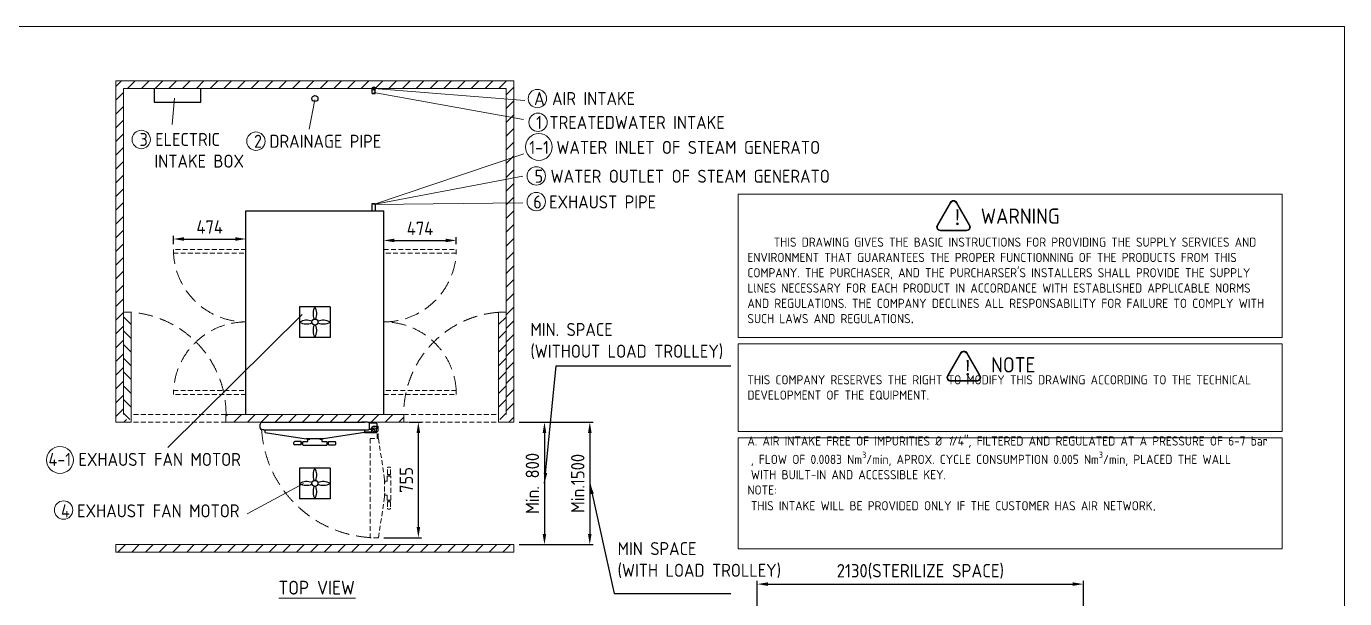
# Model space of a CAD drawing. Header units: millimetres. Extents: x -390415 to -377230, y -7976 to 1294.
# Drawn here: x -385841 to -377230, y -2445 to 1294 of the extents above; entities that cross this region are included whole.
import ezdxf

# ---------------------------------------------------------------- set-up
doc = ezdxf.new("R2010")
doc.units = ezdxf.units.MM
doc.header["$MEASUREMENT"] = 0
doc.linetypes.add('HIDDEN', pattern=[9.525, 6.35, -3.175])
doc.layers.get('0').update_dxf_attribs({"lineweight": 25})
for name, color, linetype, lineweight in [('D', 3, 'Continuous', 13), ('F', 7, 'Continuous', 15), ('H', 2, 'HIDDEN', 15), ('S', 4, 'Continuous', 15)]:
    doc.layers.add(name, color=color, linetype=linetype, lineweight=lineweight)
doc.styles.get("Standard").update_dxf_attribs({"font": 'KAIU.TTF'})
doc.styles.add('STU25', font='isocp2.shx')
doc.dimstyles.new('STU25', dxfattribs={"dimscale": 35, "dimtxt": 2.5, "dimasz": 2, "dimexe": 0.6, "dimexo": 1, "dimgap": 1, "dimtad": 1, "dimdsep": 46, "dimtxsty": 'STU25', "dimcen": 2, "dimazin": 2, "dimtfac": 1, "dimtmove": 0, "dimatfit": 3, "dimfxl": 0, "dimtolj": 1, "dimtzin": 0, "dimarcsym": 0})
doc.dimstyles.new('STU25$7', dxfattribs={"dimscale": 35, "dimtxt": 2.5, "dimasz": 2, "dimexe": 1.25, "dimexo": 0.625, "dimgap": 1, "dimtad": 0, "dimdec": 4, "dimdsep": 46, "dimtxsty": 'STU25', "dimcen": 2.5, "dimazin": 2, "dimtfac": 1, "dimtdec": 4, "dimtmove": 0, "dimatfit": 3, "dimfxl": 0, "dimtolj": 1, "dimtzin": 0, "dimarcsym": 0})
pattern_1 = [(45, (-151195.63, 14855.41), (-44.90128, 44.90128), [])]

# ---------------------------------------------------------------- blocks, each defined once
blk = doc.blocks.new('*D8')
at = {"layer": 'D', "color": 0, "lineweight": -2}
for p, q in [((-383506.6, -153.5), (-383506.6, -83.9)), ((-383032.6, -128.5), (-383032.6, -83.9)), ((-383436.6, -104.9), (-383102.6, -104.9))]:
    blk.add_line(p, q, dxfattribs=at)
at = {"layer": 'D', "color": 0}
for points in [[(-383436.6, -93.2), (-383436.6, -116.5), (-383506.6, -104.9)], [(-383102.6, -116.5), (-383102.6, -93.2), (-383032.6, -104.9)]]:
    blk.add_solid(points, dxfattribs=at)
at = {"layer": 'Defpoints', "color": 0}
for p in [(-383032.6, -104.9), (-383032.6, -163.5), (-383506.6, -188.5)]:
    blk.add_point(p, dxfattribs=at)
at = {"layer": 'D', "color": 0, "insert": (-383269.6, -26.1), "char_height": 87.5, "attachment_point": 5, "style": 'STU25'}
blk.add_mtext('\\A1;474', dxfattribs=at)
blk = doc.blocks.new('*D9')
at = {"layer": 'D', "color": 0, "lineweight": -2}
for p, q in [((-384880.6, -128.5), (-384880.6, -74.5)), ((-384406.6, -128.5), (-384406.6, -74.5)), ((-384810.6, -95.5), (-384476.6, -95.5))]:
    blk.add_line(p, q, dxfattribs=at)
at = {"layer": 'D', "color": 0}
for points in [[(-384810.6, -83.9), (-384810.6, -107.2), (-384880.6, -95.5)], [(-384476.6, -107.2), (-384476.6, -83.9), (-384406.6, -95.5)]]:
    blk.add_solid(points, dxfattribs=at)
at = {"layer": 'Defpoints', "color": 0}
for p in [(-384880.6, -163.5), (-384406.6, -95.5), (-384406.6, -163.5)]:
    blk.add_point(p, dxfattribs=at)
at = {"layer": 'D', "color": 0, "insert": (-384643.6, -16.8), "char_height": 87.5, "attachment_point": 5, "style": 'STU25'}
blk.add_mtext('\\A1;474', dxfattribs=at)
blk = doc.blocks.new('*D10')
at = {"layer": 'D', "color": 0, "lineweight": -2}
for p, q in [((-383340.8, -1292.5), (-383259.4, -1292.5)), ((-383280.4, -1977.2), (-383280.4, -1362.5)), ((-383506.5, -2047.2), (-383259.4, -2047.2))]:
    blk.add_line(p, q, dxfattribs=at)
at = {"layer": 'D', "color": 0}
for points in [[(-383268.8, -1362.5), (-383292.1, -1362.5), (-383280.4, -1292.5)], [(-383292.1, -1977.2), (-383268.8, -1977.2), (-383280.4, -2047.2)]]:
    blk.add_solid(points, dxfattribs=at)
at = {"layer": 'Defpoints', "color": 0}
for p in [(-383375.8, -1292.5), (-383280.4, -1292.5), (-383541.5, -2047.2)]:
    blk.add_point(p, dxfattribs=at)
at = {"layer": 'D', "color": 0, "insert": (-383359.2, -1669.8), "char_height": 87.5, "attachment_point": 5, "rotation": 90, "style": 'STU25'}
blk.add_mtext('\\A1;{\\Fisocp2.shx;755}', dxfattribs=at)
blk = doc.blocks.new('*D13')
at = {"layer": 'D', "color": 0, "lineweight": -2}
for p, q in [((-382621.6, -1292.5), (-382435.8, -1292.5)), ((-382456.8, -1362.5), (-382456.8, -2022.5)), ((-382621.6, -2092.5), (-382435.8, -2092.5))]:
    blk.add_line(p, q, dxfattribs=at)
at = {"layer": 'D', "color": 0}
for points in [[(-382445.1, -1362.5), (-382468.5, -1362.5), (-382456.8, -1292.5)], [(-382468.5, -2022.5), (-382445.1, -2022.5), (-382456.8, -2092.5)]]:
    blk.add_solid(points, dxfattribs=at)
at = {"layer": 'Defpoints', "color": 0}
for p in [(-382656.6, -1292.5), (-382656.6, -2092.5), (-382456.8, -2092.5)]:
    blk.add_point(p, dxfattribs=at)
at = {"layer": 'D', "color": 0, "insert": (-382535.6, -1692.5), "char_height": 87.5, "attachment_point": 5, "rotation": 90, "style": 'STU25'}
blk.add_mtext('\\A1;{\\Fisocp2.shx;Min. 800}', dxfattribs=at)
blk = doc.blocks.new('*D14')
at = {"layer": 'D', "color": 0, "lineweight": -2}
for p, q in [((-382621.6, -1292.5), (-382139.7, -1292.5)), ((-382160.7, -1362.5), (-382160.7, -2022.5)), ((-382621.6, -2092.5), (-382139.7, -2092.5))]:
    blk.add_line(p, q, dxfattribs=at)
at = {"layer": 'D', "color": 0}
for points in [[(-382149, -1362.5), (-382172.4, -1362.5), (-382160.7, -1292.5)], [(-382172.4, -2022.5), (-382149, -2022.5), (-382160.7, -2092.5)]]:
    blk.add_solid(points, dxfattribs=at)
at = {"layer": 'Defpoints', "color": 0}
for p in [(-382656.6, -1292.5), (-382656.6, -2092.5), (-382160.7, -2092.5)]:
    blk.add_point(p, dxfattribs=at)
at = {"layer": 'D', "color": 0, "insert": (-382239.5, -1692.5), "char_height": 87.5, "attachment_point": 5, "rotation": 90, "style": 'STU25'}
blk.add_mtext('\\A1;{\\Fisocp2.shx;Min.1500}', dxfattribs=at)
blk = doc.blocks.new('*D19')
at = {"layer": 'D', "color": 0, "lineweight": -2}
for p, q in [((-381066.4, -2663.9), (-381066.4, -2329.4)), ((-380996.4, -2350.4), (-379006.4, -2350.4)), ((-378936.4, -2663.9), (-378936.4, -2329.4))]:
    blk.add_line(p, q, dxfattribs=at)
at = {"layer": 'D', "color": 0}
for points in [[(-380996.4, -2338.8), (-380996.4, -2362.1), (-381066.4, -2350.4)], [(-379006.4, -2362.1), (-379006.4, -2338.8), (-378936.4, -2350.4)]]:
    blk.add_solid(points, dxfattribs=at)
at = {"layer": 'Defpoints', "color": 0}
for p in [(-378936.4, -2350.4), (-381066.4, -2698.9), (-378936.4, -2698.9)]:
    blk.add_point(p, dxfattribs=at)
at = {"layer": 'D', "color": 0, "insert": (-380001.4, -2267.3), "char_height": 87.5, "attachment_point": 5, "style": 'STU25'}
blk.add_mtext('\\A1;{\\Fisocp2.shx;2130(STERILIZE SPACE)}', dxfattribs=at)

msp = doc.modelspace()

# ---------------------------------------------------------------- hatches: boundary and pattern name
msp.add_hatch(color=256).paths.add_polyline_path([(-383571.582, 898.308, 1), (-383571.582, 876.787, 1)])
at = {"layer": 'D'}
h = msp.add_hatch(color=11, dxfattribs=at)
edge = h.paths.add_edge_path(flags=16)
edge.add_ellipse((-379870.389, -16.762), major_axis=(20, 0), ratio=1, start_angle=149.9999999, end_angle=270)
edge.add_line((-379870.389, -36.762), (-379699.671, -36.762))
edge.add_ellipse((-379699.671, -16.762), major_axis=(20, 0), ratio=1, start_angle=270, end_angle=389.9999999)
edge.add_line((-379682.351, -6.762), (-379767.71, 141.084))
edge.add_ellipse((-379785.03, 131.084), major_axis=(20, 0), ratio=1, start_angle=30, end_angle=150)
edge.add_line((-379802.351, 141.084), (-379887.71, -6.762))
edge = h.paths.add_edge_path()
edge.add_ellipse((-379870.389, -16.762), major_axis=(25, 0), ratio=1, start_angle=149.9999999, end_angle=270)
edge.add_line((-379870.389, -41.762), (-379699.671, -41.762))
edge.add_ellipse((-379699.671, -16.762), major_axis=(25, 0), ratio=1, start_angle=270, end_angle=389.9999999)
edge.add_line((-379678.021, -4.262), (-379763.38, 143.584))
edge.add_ellipse((-379785.03, 131.084), major_axis=(25, 0), ratio=1, start_angle=30, end_angle=150)
edge.add_line((-379806.681, 143.584), (-379892.04, -4.262))
h = msp.add_hatch(color=11, dxfattribs=at)
edge = h.paths.add_edge_path(flags=16)
edge.add_ellipse((-379803.147, -1000.28), major_axis=(20, 0), ratio=1, start_angle=149.9999999, end_angle=270)
edge.add_line((-379803.147, -1020.28), (-379632.429, -1020.28))
edge.add_ellipse((-379632.429, -1000.28), major_axis=(20, 0), ratio=1, start_angle=270, end_angle=389.9999999)
edge.add_line((-379615.108, -990.28), (-379700.467, -842.434))
edge.add_ellipse((-379717.788, -852.434), major_axis=(20, 0), ratio=1, start_angle=30, end_angle=150)
edge.add_line((-379735.108, -842.434), (-379820.467, -990.28))
edge = h.paths.add_edge_path()
edge.add_ellipse((-379803.147, -1000.28), major_axis=(25, 0), ratio=1, start_angle=149.9999999, end_angle=270)
edge.add_line((-379803.147, -1025.28), (-379632.429, -1025.28))
edge.add_ellipse((-379632.429, -1000.28), major_axis=(25, 0), ratio=1, start_angle=270, end_angle=389.9999999)
edge.add_line((-379610.778, -987.78), (-379696.137, -839.934))
edge.add_ellipse((-379717.788, -852.434), major_axis=(25, 0), ratio=1, start_angle=30, end_angle=150)
edge.add_line((-379739.439, -839.934), (-379824.798, -987.78))
at = {"layer": 'H', "ltscale": 5}
h = msp.add_hatch(dxfattribs=at)
h.set_pattern_fill('ANSI31', color=256, scale=20, style=0)
h.set_pattern_definition(pattern_1)
h.paths.add_polyline_path([(-382656.582, 937.548), (-382656.582, -1292.452), (-382735.449, -1292.452), (-382706.582, -1242.452), (-382706.582, 887.548), (-385206.582, 887.548), (-385206.582, -1242.452), (-385177.714, -1292.452), (-385256.582, -1292.452), (-385256.582, 937.548)])
h = msp.add_hatch(dxfattribs=at)
h.set_pattern_fill('ANSI31', color=256, scale=20, angle=270, style=0)
h.set_pattern_definition([(315, (-151195.63, 14855.41), (44.90128, 44.90128), [])])
h.paths.add_polyline_path([(-385206.582, -573.237), (-385206.582, -1242.452), (-385181.582, -1285.754), (-385156.582, -1271.32), (-385156.582, -573.237)])
h = msp.add_hatch(dxfattribs=at)
h.set_pattern_fill('ANSI31', color=256, scale=20, angle=270, style=0)
h.set_pattern_definition([(225, (-616717.53, 14855.41), (-44.90128, 44.90128), [])])
h.paths.add_polyline_path([(-382706.582, -573.237), (-382706.582, -1242.452), (-382731.582, -1285.754), (-382756.582, -1271.32), (-382756.582, -573.237)])
h = msp.add_hatch(dxfattribs=at)
h.set_pattern_fill('ANSI31', color=256, scale=20, style=0)
h.set_pattern_definition(pattern_1)
h.paths.add_polyline_path([(-383375.797, -1292.452), (-383375.797, -1242.452), (-384537.366, -1242.452), (-384537.366, -1292.452)])
h = msp.add_hatch(dxfattribs=at)
h.set_pattern_fill('ANSI31', color=256, scale=20, style=0)
h.set_pattern_definition([(45, (-166932.01, 14920.92), (-44.90128, 44.90128), [])])
h.paths.add_polyline_path([(-385256.582, -2092.452), (-385256.582, -2142.452), (-382656.582, -2142.452), (-382656.582, -2092.452)])

# ---------------------------------------------------------------- linework, layer by layer
at = {"linetype": 'Continuous'}
for p, q in [((-383581.582, 855.172), (-383581.582, 887.548)), ((-383561.582, 855.172), (-383561.582, 887.548)), ((-383581.582, 855.172), (-383561.582, 855.172)), ((-384406.582, 87.548), (-383506.582, 87.548)), ((-384056.582, -538.452), (-384056.582, -738.452)), ((-383856.582, -538.452), (-384056.582, -538.452)), ((-383856.582, -538.452), (-383856.582, -738.452)), ((-383856.582, -738.452), (-384056.582, -738.452)), ((-384314.082, -1330.452), (-384314.082, -1304.452)), ((-384302.082, -1292.452), (-384261.582, -1292.452)), ((-384289.082, -1342.452), (-384302.082, -1342.452)), ((-383612.082, -1292.452), (-383651.582, -1292.452)), ((-383632.882, -1355.452), (-383586.082, -1355.452)), ((-383551.082, -1361.452), (-383632.882, -1361.452)), ((-383599.082, -1329.452), (-383599.082, -1305.452)), ((-383586.082, -1331.452), (-383586.082, -1361.452)), ((-383561.082, -1321.452), (-383576.082, -1321.452)), ((-383551.082, -1361.452), (-383551.082, -1331.452)), ((-384093.304, -1435.5), (-384093.304, -1424.5)), ((-384046.097, -1419.5), (-384088.304, -1419.5)), ((-384046.097, -1440.5), (-384088.304, -1440.5)), ((-384046.097, -1440.5), (-384046.097, -1419.5)), ((-384035.332, -1425.25), (-384046.097, -1425.25)), ((-384035.332, -1434.75), (-384046.097, -1434.75)), ((-384035.332, -1420), (-384033.832, -1418.5)), ((-384035.332, -1440), (-384035.332, -1420)), ((-384035.332, -1440), (-384033.832, -1441.5)), ((-384033.832, -1418.5), (-384001.582, -1418.5)), ((-384033.832, -1441.5), (-383879.332, -1441.5)), ((-384000.082, -1403.5), (-384001.582, -1405)), ((-384001.582, -1418.5), (-384001.582, -1405)), ((-384000.082, -1403.5), (-383989.082, -1403.5)), ((-383989.082, -1403.5), (-383989.082, -1401.036)), ((-383924.082, -1401.036), (-383924.082, -1403.5)), ((-383924.082, -1403.5), (-383913.082, -1403.5)), ((-383911.582, -1405), (-383913.082, -1403.5)), ((-383911.582, -1405), (-383911.582, -1418.5)), ((-383911.582, -1418.5), (-383879.332, -1418.5)), ((-383877.832, -1420), (-383879.332, -1418.5)), ((-383877.832, -1440), (-383879.332, -1441.5)), ((-383877.832, -1420), (-383877.832, -1440)), ((-383877.832, -1425.25), (-383867.066, -1425.25)), ((-383877.832, -1434.75), (-383867.066, -1434.75)), ((-383867.066, -1419.5), (-383824.859, -1419.5)), ((-383867.066, -1440.5), (-383867.066, -1419.5)), ((-383867.066, -1440.5), (-383824.859, -1440.5)), ((-383819.859, -1435.5), (-383819.859, -1424.5)), ((-384056.582, -1592.452), (-384056.582, -1792.452)), ((-383856.582, -1592.452), (-384056.582, -1592.452)), ((-383856.582, -1592.452), (-383856.582, -1792.452)), ((-383856.582, -1792.452), (-384056.582, -1792.452))]:
    msp.add_line(p, q, dxfattribs=at)
for p, q in [((-384406.582, -1242.452), (-384406.582, 87.548)), ((-383581.582, 87.548), (-383581.582, 137.548)), ((-383581.582, 137.548), (-383561.582, 137.548)), ((-383561.582, 137.548), (-383561.582, 87.548)), ((-383506.582, -1242.452), (-383506.582, 87.548)), ((-384289.082, -1342.452), (-383612.082, -1342.452)), ((-384281.582, -1292.452), (-383631.582, -1292.452)), ((-384280.281, -1360.652), (-384280.281, -1342.452)), ((-384280.281, -1360.652), (-384014.082, -1401.452)), ((-383632.882, -1360.652), (-383899.082, -1401.452)), ((-383632.882, -1342.452), (-383632.882, -1360.652)), ((-383601.835, -1297.452), (-383557.082, -1297.452)), ((-383588.412, -1337.452), (-383601.835, -1337.452)), ((-383599.082, -1297.452), (-383557.082, -1297.452)), ((-383599.082, -1337.452), (-383588.843, -1337.452)), ((-383566.582, -1351.452), (-383570.082, -1351.452)), ((-383567.082, -1351.452), (-383570.082, -1351.452)), ((-383551.082, -1303.452), (-383551.082, -1335.452)), ((-383899.082, -1401.452), (-384014.082, -1401.452)), ((-383899.082, -1401.452), (-384014.082, -1401.452))]:
    msp.add_line(p, q)
msp.add_lwpolyline([(-385005.884, 887.548), (-385005.884, 797.95), (-384701.196, 797.95), (-384701.196, 887.548)], dxfattribs=at)
for centre, radius in [((-383571.582, 887.548), 10.761), ((-383956.582, 822.548), 20), ((-383956.582, -638.452), 20), ((-383956.582, -638.452), 20), ((-383956.582, -638.452), 20), ((-383956.582, -638.452), 20), ((-383568.582, -1335.452), 6.45), ((-383568.582, -1335.452), 6.4), ((-383956.582, -1692.452), 20), ((-383956.582, -1692.452), 20), ((-383956.582, -1692.452), 20), ((-383956.582, -1692.452), 20)]:
    msp.add_circle(centre, radius)
for centre, radius, start, end in [((-383875.557, -584.328), 93.11, 150.4818019, 201.9770324), ((-384037.606, -584.328), 93.11, 338.0229676, 29.5181981), ((-384010.706, -719.477), 93.11, 68.0229676, 119.5181981), ((-384010.706, -557.428), 93.11, 240.4818019, 291.9770324), ((-383875.557, -692.577), 93.11, 158.0229676, 209.5181981), ((-384037.606, -692.577), 93.11, 330.4818019, 21.9770324), ((-383902.457, -719.477), 93.11, 60.4818019, 111.9770324), ((-383902.457, -557.428), 93.11, 248.0229676, 299.5181981), ((-383588.412, -1340.452), 3, 15.2575233, 90), ((-383570.082, -1335.452), 16, 195.2575233, 270), ((-383567.082, -1335.452), 16, 270, 0), ((-383557.082, -1303.452), 6, 0, 90), ((-383875.557, -1638.328), 93.11, 150.4818019, 201.9770324), ((-384037.606, -1638.328), 93.11, 338.0229676, 29.5181981), ((-384010.706, -1773.477), 93.11, 68.0229676, 119.5181981), ((-384010.706, -1611.428), 93.11, 240.4818019, 291.9770324), ((-383875.557, -1746.577), 93.11, 158.0229676, 209.5181981), ((-384037.606, -1746.577), 93.11, 330.4818019, 21.9770324), ((-383902.457, -1773.477), 93.11, 60.4818019, 111.9770324), ((-383902.457, -1611.428), 93.11, 248.0229676, 299.5181981)]:
    msp.add_arc(centre, radius, start, end)
for centre, radius, start, end in [((-384302.082, -1304.452), 12, 90, 180), ((-384302.082, -1330.452), 12, 180, 270), ((-383612.082, -1305.452), 13, 0, 90), ((-383612.082, -1329.452), 13, 270, 0), ((-383576.082, -1331.452), 10, 90, 180), ((-383561.082, -1331.452), 10, 0, 90), ((-384088.304, -1424.5), 5, 90, 180), ((-384088.304, -1435.5), 5, 180, 270), ((-383824.859, -1424.5), 5, 0, 90), ((-383824.859, -1435.5), 5, 270, 0)]:
    msp.add_arc(centre, radius, start, end, dxfattribs=at)
at = {"layer": 'D'}
for p, q in [((-383571.582, 887.548), (-382586.132, 810.026)), ((-384872.891, 824.445), (-384888.324, 653.042)), ((-383573.116, 129.265), (-382592.299, 461.528)), ((-383573.116, 129.265), (-382597.918, 315.304)), ((-383573.116, 129.265), (-382597.918, 141.495)), ((-384038.86, -589.467), (-384916.952, -1457.176)), ((-384029.972, -1693.309), (-384397.758, -1891.881)), ((-384190.838, -2441.247), (-383692.126, -2441.247))]:
    msp.add_line(p, q, dxfattribs=at)
at = {"layer": 'D', "linetype": 'Continuous'}
for p, q in [((-383570.642, 862.691), (-382594.761, 685.558)), ((-383956.582, 813.112), (-383992.738, 622.791))]:
    msp.add_line(p, q, dxfattribs=at)
at = {"layer": 'D', "color": 11}
for p, q in [((-379806.681, 143.584), (-379892.04, -4.262)), ((-379802.351, 141.084), (-379887.71, -6.762)), ((-379767.71, 141.084), (-379682.351, -6.762)), ((-379763.38, 143.584), (-379678.021, -4.262)), ((-379870.389, -36.762), (-379699.671, -36.762)), ((-379870.389, -41.762), (-379699.671, -41.762)), ((-379739.439, -839.934), (-379824.798, -987.78)), ((-379735.108, -842.434), (-379820.467, -990.28)), ((-379700.467, -842.434), (-379615.108, -990.28)), ((-379696.137, -839.934), (-379610.778, -987.78)), ((-379803.147, -1020.28), (-379632.429, -1020.28)), ((-379803.147, -1025.28), (-379632.429, -1025.28))]:
    msp.add_line(p, q, dxfattribs=at)
for points in [[(-381191.743, 198.503), (-377637.89, 198.503), (-377637.89, -739.31), (-381191.743, -739.31)], [(-381191.743, -780.915), (-377637.89, -780.915), (-377637.89, -1353.085), (-381191.743, -1353.085)], [(-381191.743, -1394.911), (-377637.89, -1394.911), (-377637.89, -2119.302), (-381191.743, -2119.302)]]:
    msp.add_lwpolyline(points, close=True, dxfattribs=at)
at = {"layer": 'D'}
for centre, radius in [((-382502.784, 822.337), 60), ((-382498.757, 667.034), 60), ((-385090.931, 554.728), 60), ((-384341.775, 543.726), 60), ((-382493.438, 505.837), 87.5), ((-382510.483, 316.825), 60), ((-382510.469, 149.004), 60), ((-385621.667, -1539.425), 87.5), ((-385597.999, -1866.641), 60)]:
    msp.add_circle(centre, radius, dxfattribs=at)
at = {"layer": 'D', "color": 11}
for centre, radius, start, end in [((-379785.03, 131.084), 25, 30, 150), ((-379785.03, 131.084), 20, 30, 150), ((-379870.389, -16.762), 25, 149.9999999, 270), ((-379870.389, -16.762), 20, 149.9999999, 270), ((-379699.671, -16.762), 25, 270, 29.9999999), ((-379699.671, -16.762), 20, 270, 29.9999999), ((-379717.788, -852.434), 25, 30, 150), ((-379717.788, -852.434), 20, 30, 150), ((-379803.147, -1000.28), 25, 149.9999999, 270), ((-379803.147, -1000.28), 20, 149.9999999, 270), ((-379632.429, -1000.28), 25, 270, 29.9999999), ((-379632.429, -1000.28), 20, 270, 29.9999999)]:
    msp.add_arc(centre, radius, start, end, dxfattribs=at)
at = {"layer": 'F', "color": 6}
msp.add_lwpolyline([(-390415.146, 1293.954), (-390415.146, -7976.046), (-377230.146, -7976.046), (-377230.146, 1293.954)], close=True, dxfattribs=at)
msp.add_lwpolyline([(-390415.146, 1293.954), (-390415.146, -7976.046), (-377230.146, -7976.046), (-377230.146, 1293.954)], close=True, dxfattribs=at)
at = {"layer": 'H', "ltscale": 5}
for p, q in [((-384880.582, -163.452), (-384880.582, -188.452)), ((-384406.582, -163.452), (-384880.582, -163.452)), ((-383506.582, -163.452), (-383032.582, -163.452)), ((-383032.582, -163.452), (-383032.582, -188.452)), ((-384880.582, -188.452), (-384406.582, -188.452)), ((-383032.582, -188.452), (-383506.582, -188.452)), ((-384880.582, -1086.452), (-384406.582, -1086.452)), ((-384880.582, -1111.452), (-384880.582, -1086.452)), ((-384406.582, -1111.452), (-384880.582, -1111.452)), ((-383032.582, -1086.452), (-383506.582, -1086.452)), ((-383506.582, -1111.452), (-383032.582, -1111.452)), ((-383032.582, -1111.452), (-383032.582, -1086.452)), ((-384537.366, -1242.452), (-385156.582, -1242.452)), ((-383375.797, -1242.452), (-382756.582, -1242.452)), ((-384537.366, -1292.452), (-385156.582, -1292.452)), ((-383582.58, -1327.95), (-383582.583, -1342.95)), ((-383572.585, -1352.952), (-383542.585, -1352.957)), ((-383542.578, -1317.957), (-383572.578, -1317.952)), ((-383548.593, -1399.756), (-383548.585, -1352.956)), ((-383542.578, -1317.957), (-383542.593, -1399.757)), ((-383375.797, -1292.452), (-382756.582, -1292.452)), ((-383595.593, -1399.748), (-383595.712, -2047.147)), ((-383595.593, -1399.748), (-383541.393, -1399.758)), ((-383541.393, -1399.758), (-383500.642, -1665.965)), ((-383482.589, -1633.953), (-383482.581, -1591.746)), ((-383461.589, -1633.957), (-383482.589, -1633.953)), ((-383466.58, -1586.749), (-383477.58, -1586.747)), ((-383476.841, -1644.719), (-383476.839, -1633.954)), ((-383467.341, -1644.721), (-383467.339, -1633.955)), ((-383461.589, -1633.957), (-383461.581, -1591.75)), ((-383501.063, -1690.965), (-383498.6, -1690.965)), ((-383500.642, -1665.965), (-383500.663, -1780.965)), ((-383498.6, -1690.965), (-383498.598, -1679.965)), ((-383497.097, -1678.466), (-383498.598, -1679.965)), ((-383497.097, -1678.466), (-383483.597, -1678.468)), ((-383483.597, -1678.468), (-383483.591, -1646.218)), ((-383482.091, -1644.718), (-383483.591, -1646.218)), ((-383482.091, -1644.718), (-383462.091, -1644.722)), ((-383462.091, -1644.722), (-383460.591, -1646.222)), ((-383460.62, -1800.722), (-383460.591, -1646.222)), ((-383541.512, -2047.157), (-383500.663, -1780.965)), ((-383498.611, -1755.965), (-383501.075, -1755.965)), ((-383498.613, -1766.965), (-383498.611, -1755.965)), ((-383498.613, -1766.965), (-383497.114, -1768.466)), ((-383483.614, -1768.468), (-383497.114, -1768.466)), ((-383483.62, -1800.718), (-383483.614, -1768.468)), ((-383482.12, -1802.218), (-383483.62, -1800.718)), ((-383462.12, -1802.222), (-383482.12, -1802.218)), ((-383476.87, -1802.219), (-383476.872, -1812.985)), ((-383467.37, -1802.221), (-383467.372, -1812.986)), ((-383462.12, -1802.222), (-383460.62, -1800.722)), ((-383482.622, -1812.984), (-383482.63, -1855.19)), ((-383461.622, -1812.988), (-383482.622, -1812.984)), ((-383466.63, -1860.193), (-383477.63, -1860.191)), ((-383461.622, -1812.988), (-383461.63, -1855.194)), ((-383541.512, -2047.157), (-383595.712, -2047.147))]:
    msp.add_line(p, q, dxfattribs=at)
msp.add_circle((-383568.582, -1335.452), 6.4, dxfattribs=at)
at = {"layer": 'H', "ltscale": 15}
for centre, radius, start, end in [((-384406.582, -163.452), 474, 180, 270), ((-383506.582, -163.452), 474, 270, 0), ((-385206.582, -1242.452), 670, 0, 85.7202168), ((-382706.582, -1242.452), 670, 94.2797832, 180), ((-384406.582, -1111.452), 474, 90, 176.9766679), ((-383506.582, -1111.452), 474, 3.0233321, 90), ((-383551.082, -1292.452), 755, 183.7972016, 266.6111161)]:
    msp.add_arc(centre, radius, start, end, dxfattribs=at)
at = {"layer": 'H', "ltscale": 5}
for centre, radius, start, end in [((-383572.583, -1342.952), 10, 179.9895121, 269.9895121), ((-383572.58, -1327.952), 10, 89.9895121, 179.9895121), ((-383477.581, -1591.747), 5, 89.9895121, 179.9895121), ((-383466.581, -1591.749), 5, 359.9895121, 89.9895121), ((-383477.63, -1855.191), 5, 179.9895121, 269.9895121), ((-383466.63, -1855.193), 5, 269.9895121, 359.9895121)]:
    msp.add_arc(centre, radius, start, end, dxfattribs=at)
at = {"layer": 'S', "linetype": 'Continuous'}
for p, q in [((-385256.582, 937.548), (-382656.582, 937.548)), ((-385256.582, 937.548), (-385256.582, -1292.452)), ((-385206.582, 887.548), (-385206.582, -1242.452)), ((-385206.582, 887.548), (-382706.582, 887.548)), ((-382706.582, 887.548), (-382706.582, -1242.452)), ((-382656.582, 937.548), (-382656.582, -1292.452)), ((-384537.366, -1242.452), (-383375.797, -1242.452)), ((-385256.582, -1292.452), (-385177.714, -1292.452)), ((-385156.582, -1292.452), (-385256.582, -1292.452)), ((-384537.366, -1292.452), (-383375.797, -1292.452)), ((-382756.582, -1292.452), (-382656.582, -1292.452))]:
    msp.add_line(p, q, dxfattribs=at)
at = {"layer": 'S'}
for p, q in [((-385206.582, -573.237), (-385206.582, -1242.452)), ((-385156.582, -573.237), (-385206.582, -573.237)), ((-385156.582, -1292.452), (-385156.582, -573.237)), ((-382756.582, -1292.452), (-382756.582, -573.237)), ((-382756.582, -573.237), (-382706.582, -573.237)), ((-384537.366, -1292.452), (-384537.366, -1242.452)), ((-383375.797, -1292.452), (-383375.797, -1242.452)), ((-385256.582, -2092.452), (-382656.582, -2092.452)), ((-385256.582, -2092.452), (-385256.582, -2142.452)), ((-385256.582, -2142.452), (-382656.582, -2142.452)), ((-382656.582, -2092.452), (-382656.582, -2142.452))]:
    msp.add_line(p, q, dxfattribs=at)

# ---------------------------------------------------------------- texts
at = {"layer": 'D', "color": 11, "char_height": 85, "attachment_point": 1}
for s, insert in [('{\\Fisocp2.shx;\\C3;A AIR INTAKE}', (-382524.499, 864.98)), ('{\\Fisocp2.shx;\\C3;1 TREATEDWATER INTAKE}', (-382510.969, 708.415)), ('{\\Fisocp2.shx;\\C3;3 ELECTRIC\\P  INTAKE BOX}', (-385101.47, 597.32)), ('{\\Fisocp2.shx;\\C3;2 DRAINAGE PIPE }', (-384354.226, 585.525)), ('{\\Fisocp2.shx;\\C3;1-1\\Fisocp3.shx; \\Fisocp2.shx;WATER INLET OF STEAM GENERATO}', (-382555.902, 545.632)), ('{\\Fisocp2.shx;\\C3;5 WATER OUTLET OF STEAM GENERATO}', (-382521.145, 356.858)), ('{\\Fisocp2.shx;\\C3;6 EXHAUST PIPE}', (-382530.173, 188.986)), ('{\\Fisocp2.shx|c136;\\C3;MIN. SPACE \\P(WITHOUT LOAD TROLLEY)}', (-382548.606, -644.445)), ('{\\Fisocp2.shx;\\C3;4-1 EXHAUST FAN MOTOR}', (-385696.413, -1493.225)), ('{\\Fisocp2.shx;\\C3;4 EXHAUST FAN MOTOR}', (-385615.074, -1829.338)), ('{\\Fisocp2.shx|c136;\\C3;MIN SPACE\\P(WITH LOAD TROLLEY)}', (-381979.215, -2076.055))]:
    msp.add_mtext(s, dxfattribs=dict(at, insert=insert))
at = {"layer": 'D', "color": 11, "attachment_point": 1, "style": 'STU25'}
for s, insert, char_height in [('{\\f標楷體|b0|i0|c136|p65;!}', (-379793.341, 96.355), 100), ('WARNING', (-379606.828, 104.103), 100), ('\\A1;\\P\\H0.7042x;     THIS DRAWING GIVES THE BASIC INSTRUCTIONS FOR PROVIDING THE SUPPLY SERVICES AND\\PENVIRONMENT THAT GUARANTEES THE PROPER FUNCTIONNING OF THE PRODUCTS FROM THIS \\PCOMPANY. THE PURCHASER, AND THE PURCHARSER\'S INSTALLERS SHALL PROVIDE THE SUPPLY \\PLlNES NECESSARY FOR EACH PRODUCT IN ACCORDANCE WITH ESTABLlSHED APPLlCABLE NORMS \\PAND REGULATIONS. THE COMPANY DECLlNES ALL RESPONSABILlTY FOR FAILURE TO COMPLY WITH \\PSUCH LAWS AND REGULATIONS\\f????|b0|i0|c0|p54;.\\P\\P\\P\\P\\Fisocp2.shx|c0;THIS COMPANY RESERVES THE RIGHT TO MODIFY THIS DRAWING ACCORDING TO THE TECHNICAL \\PDEVELOPMENT OF THE EQUIPMENT.\\P\\P\\PA. AIR INTAKE FREE OF IMPURITIES %%C \\fISOCP2|b0|i1|c0|p2;1\\Fisocp2.shx|c0;/4"\\fISOCP2|b0|i1|c0|p2;, \\Fisocp2.shx|c0;FILTERED AND REGULATED AT A PRESSURE OF 6-7 bar\\P\\f????|b0|i0|c0|p54; \\Fisocp2.shx|c0;, FLOW OF 0.0083 Nm{\\H0.7x;\\S3^ ;}\\H1.0003x;/min, APROX. CYCLE CONSUMPTION 0.005 Nm{\\H0.7x;\\S3^ ;}\\H1.0003x;/min, PLACED THE WALL \\P\\f????|b0|i0|c0|p54; \\Fisocp2.shx|c0;WITH BUILT-IN AND ACCESSIBLE KEY.\\PNOTE:\\P\\f????|b0|i0|c0|p54; \\Fisocp2.shx|c0;THIS INTAKE WILL BE PROVIDED ONLY IF THE CUSTOMER HAS AIR NETWORK\\fArial|b0|i0|c0|p34;\\H1.097x;.', (-381130.928, 55.752), 85.129463), ('{\\f標楷體|b0|i0|c136|p65;!}', (-379726.099, -887.163), 100), ('NOTE', (-379539.586, -867.795), 100)]:
    msp.add_mtext(s, dxfattribs=dict(at, insert=insert, char_height=char_height))
at = {"layer": 'D', "insert": (-384194.013, -2328.745), "char_height": 90, "attachment_point": 1}
msp.add_mtext('{\\Fisocp2.shx;\\C11;TOP VIEW}', dxfattribs=at)

# ---------------------------------------------------------------- dimensions: what is measured, and where the dimension line sits
at = {"layer": 'D'}
dim = msp.add_linear_dim(base=(-384406.582, -95.549), p1=(-384880.582, -163.452), p2=(-384406.582, -163.452), dimstyle='STU25', dxfattribs=at)
dim.commit()
dim.dimension.update_dxf_attribs({"geometry": '*D9', "text_midpoint": (-384643.582, -16.799)})
dim = msp.add_linear_dim(base=(-383032.582, -104.872), p1=(-383506.582, -188.452), p2=(-383032.582, -163.452), dimstyle='STU25', dxfattribs=at)
dim.commit()
dim.dimension.update_dxf_attribs({"geometry": '*D8', "text_midpoint": (-383269.582, -104.872), "dimtype": 160})
dim = msp.add_linear_dim(base=(-383280.424, -1292.452), p1=(-383541.512, -2047.157), p2=(-383375.797, -1292.452), angle=90, text='{\\Fisocp2.shx;755}', dimstyle='STU25', dxfattribs=at)
dim.commit()
dim.dimension.update_dxf_attribs({"geometry": '*D10', "text_midpoint": (-383359.174, -1669.805)})
for base, text, picture, middle in [((-382456.816, -2092.452), '{\\Fisocp2.shx;Min. <>}', '*D13', (-382456.816, -1692.452)), ((-382160.711, -2092.452), '{\\Fisocp2.shx;Min.1500}', '*D14', (-382160.711, -1692.452))]:
    dim = msp.add_linear_dim(base=base, p1=(-382656.582, -1292.452), p2=(-382656.582, -2092.452), angle=90, text=text, dimstyle='STU25', dxfattribs=at)
    dim.commit()
    dim.dimension.update_dxf_attribs({"geometry": picture, "text_midpoint": middle, "dimtype": 160})
dim = msp.add_linear_dim(base=(-378936.397, -2350.419), p1=(-381066.397, -2698.932), p2=(-378936.397, -2698.932), text='{\\Fisocp2.shx;<>(STERILIZE SPACE)}', dimstyle='STU25', dxfattribs=at)
dim.commit()
dim.dimension.update_dxf_attribs({"geometry": '*D19', "text_midpoint": (-380001.397, -2350.419), "dimtype": 160})

# ---------------------------------------------------------------- leaders
for points in [[(-382456.816, -1692.452), (-382380.5, -923.947), (-381239.008, -923.947)], [(-382160.711, -1692.452), (-382000.907, -2412.266), (-381239.008, -2412.266)]]:
    msp.add_leader(points, dimstyle='STU25$7', override={"dimgap": 1, "dimtad": 0}, dxfattribs=at)

doc.saveas('drawing.dxf')
